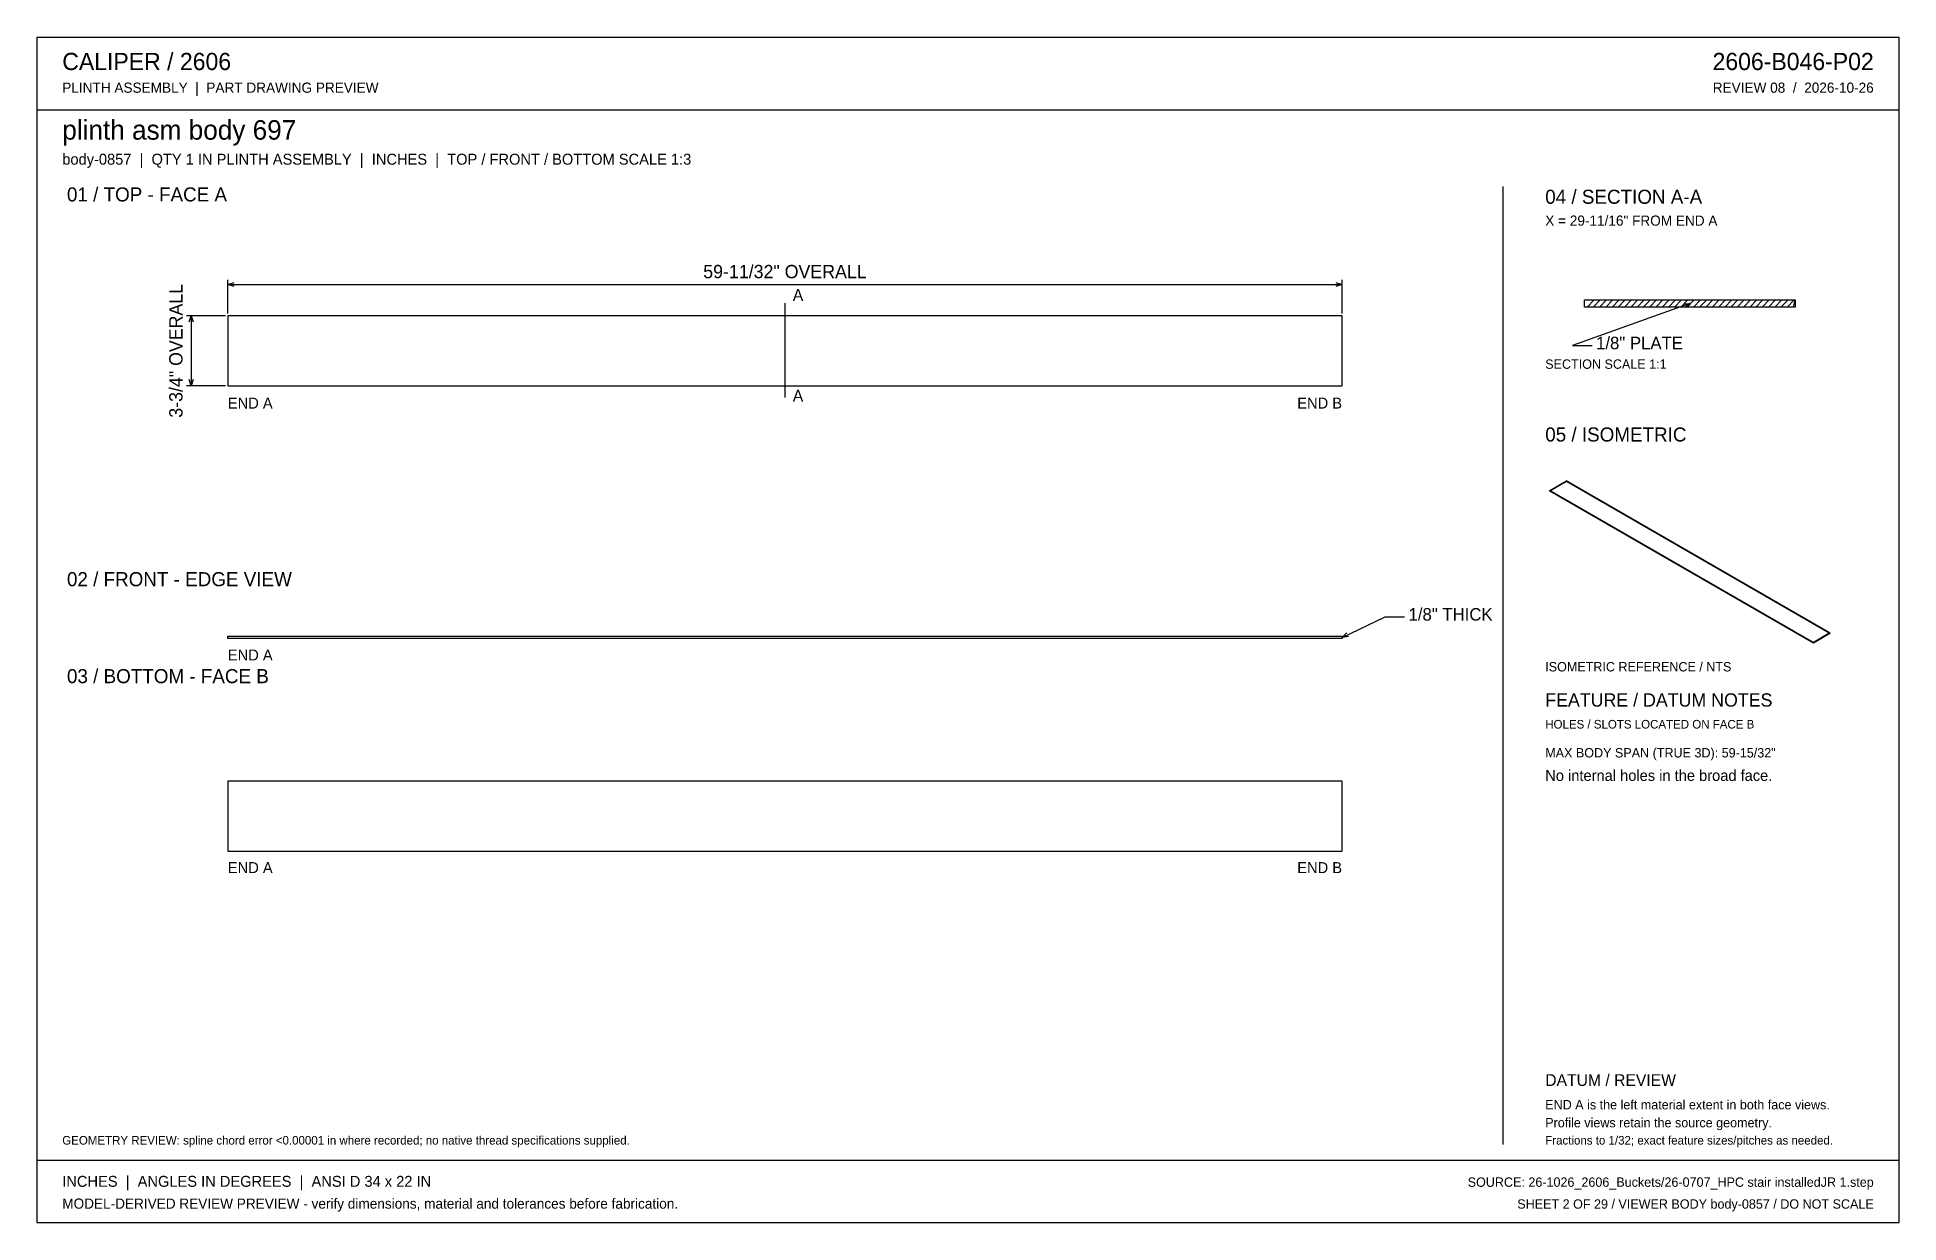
# Model space of a CAD drawing. Header units: inches. Extents: x 1.4 to 100.6, y 1.4 to 64.6.
import ezdxf
from ezdxf.enums import TextEntityAlignment as Align

# ---------------------------------------------------------------- set-up
doc = ezdxf.new("R2010")
doc.units = ezdxf.units.IN
doc.header["$MEASUREMENT"] = 0

msp = doc.modelspace()

# ---------------------------------------------------------------- linework, layer by layer
at = {"layer": 'ANNOTATION'}
for p, q in [((11.574, 49.869), (11.574, 51.661)), ((70.926, 49.869), (70.926, 51.661)), ((11.574, 51.411), (11.907, 51.515)), ((11.574, 51.411), (70.926, 51.411)), ((11.907, 51.307), (11.574, 51.411)), ((70.593, 51.515), (70.926, 51.411)), ((70.926, 51.411), (70.593, 51.307)), ((11.449, 49.744), (9.366, 49.744)), ((9.511, 49.411), (9.616, 49.744)), ((9.616, 49.744), (9.616, 46.006)), ((9.616, 49.744), (9.72, 49.411)), ((41.25, 50.411), (41.25, 45.381)), ((89.458, 50.396), (83.208, 48.167)), ((89.109, 50.382), (89.458, 50.396)), ((89.458, 50.396), (89.179, 50.186)), ((83.208, 48.167), (84.25, 48.167)), ((11.449, 46.006), (9.366, 46.006)), ((9.616, 46.006), (9.511, 46.339)), ((9.72, 46.339), (9.616, 46.006)), ((70.926, 32.604), (73.218, 33.708)), ((70.926, 32.604), (71.181, 32.843)), ((73.218, 33.708), (74.259, 33.708)), ((71.272, 32.655), (70.926, 32.604))]:
    msp.add_line(p, q, dxfattribs=at)
at = {"layer": 'OUTLINE'}
for p, q in [((1.417, 64.583), (100.583, 64.583)), ((1.417, 1.417), (1.417, 64.583)), ((100.583, 64.583), (100.583, 1.417)), ((1.417, 60.708), (100.583, 60.708)), ((79.5, 56.625), (79.5, 5.583)), ((83.85, 50.583), (95.066, 50.583)), ((83.85, 50.208), (83.85, 50.583)), ((83.975, 50.208), (84.35, 50.583)), ((84.309, 50.208), (84.684, 50.583)), ((84.642, 50.208), (85.017, 50.583)), ((84.975, 50.208), (85.35, 50.583)), ((85.309, 50.208), (85.684, 50.583)), ((85.642, 50.208), (86.017, 50.583)), ((85.975, 50.208), (86.35, 50.583)), ((86.309, 50.208), (86.684, 50.583)), ((86.642, 50.208), (87.017, 50.583)), ((86.975, 50.208), (87.35, 50.583)), ((87.309, 50.208), (87.684, 50.583)), ((87.642, 50.208), (88.017, 50.583)), ((87.975, 50.208), (88.35, 50.583)), ((88.309, 50.208), (88.684, 50.583)), ((88.642, 50.208), (89.017, 50.583)), ((88.975, 50.208), (89.35, 50.583)), ((89.309, 50.208), (89.684, 50.583)), ((89.642, 50.208), (90.017, 50.583)), ((89.975, 50.208), (90.35, 50.583)), ((90.309, 50.208), (90.684, 50.583)), ((90.642, 50.208), (91.017, 50.583)), ((90.975, 50.208), (91.35, 50.583)), ((91.309, 50.208), (91.684, 50.583)), ((91.642, 50.208), (92.017, 50.583)), ((91.975, 50.208), (92.35, 50.583)), ((92.309, 50.208), (92.684, 50.583)), ((92.642, 50.208), (93.017, 50.583)), ((92.975, 50.208), (93.35, 50.583)), ((93.309, 50.208), (93.684, 50.583)), ((93.642, 50.208), (94.017, 50.583)), ((93.975, 50.208), (94.35, 50.583)), ((94.309, 50.208), (94.684, 50.583)), ((94.642, 50.208), (95.017, 50.583)), ((94.975, 50.208), (95.066, 50.583)), ((95.066, 50.583), (95.066, 50.208)), ((70.926, 49.744), (11.574, 49.744)), ((11.574, 49.744), (11.574, 46.006)), ((70.926, 46.006), (70.926, 49.744)), ((95.066, 50.208), (83.85, 50.208)), ((11.574, 46.006), (70.926, 46.006)), ((82, 40.438), (82.884, 40.948)), ((82.884, 40.914), (82, 40.404)), ((96.917, 32.846), (82.884, 40.948)), ((82.884, 40.948), (82.884, 40.914)), ((96.917, 32.812), (82.884, 40.914)), ((96.033, 32.336), (82, 40.438)), ((82, 40.404), (82, 40.438)), ((96.033, 32.302), (82, 40.404)), ((96.917, 32.846), (96.033, 32.336)), ((96.917, 32.812), (96.033, 32.302)), ((96.917, 32.846), (96.917, 32.812)), ((11.574, 32.667), (70.926, 32.667)), ((11.574, 32.542), (11.574, 32.667)), ((70.926, 32.542), (11.574, 32.542)), ((70.926, 32.667), (70.926, 32.542)), ((96.033, 32.302), (96.033, 32.336)), ((70.926, 24.953), (11.574, 24.953)), ((11.574, 24.953), (11.574, 21.214)), ((70.926, 21.214), (70.926, 24.953)), ((11.574, 21.214), (70.926, 21.214)), ((1.417, 4.75), (100.583, 4.75)), ((100.583, 1.417), (1.417, 1.417))]:
    msp.add_line(p, q, dxfattribs=at)

# ---------------------------------------------------------------- texts
at = {"layer": 'ANNOTATION'}
for s, height, p in [('CALIPER / 2606', 0.91667, (2.75, 62.833)), ('PLINTH ASSEMBLY  |  PART DRAWING PREVIEW', 0.54167, (2.75, 61.625)), ('plinth asm body 697', 1.04167, (2.75, 59.125)), ('body-0857  |  QTY 1 IN PLINTH ASSEMBLY  |  INCHES  |  TOP / FRONT / BOTTOM SCALE 1:3', 0.58333, (2.75, 57.792)), ('01 / TOP - FACE A', 0.75, (3, 55.833)), ('04 / SECTION A-A', 0.75, (81.75, 55.708)), ('X = 29-11/16" FROM END A', 0.54167, (81.75, 54.542)), ('A', 0.625, (41.667, 50.536)), ('1/8" PLATE', 0.6667, (84.458, 47.958)), ('SECTION SCALE 1:1', 0.5, (81.75, 46.917)), ('A', 0.625, (41.667, 45.172)), ('END A', 0.5833, (11.574, 44.797)), ('05 / ISOMETRIC', 0.75, (81.75, 43.042)), ('02 / FRONT - EDGE VIEW', 0.75, (3, 35.333)), ('1/8" THICK', 0.6667, (74.468, 33.5)), ('END A', 0.5833, (11.574, 31.375)), ('03 / BOTTOM - FACE B', 0.75, (3, 30.167)), ('ISOMETRIC REFERENCE / NTS', 0.5, (81.75, 30.792)), ('FEATURE / DATUM NOTES', 0.70833, (81.75, 28.917)), ('HOLES / SLOTS LOCATED ON FACE B', 0.45833, (81.75, 27.75)), ('MAX BODY SPAN (TRUE 3D): 59-15/32"', 0.5, (81.75, 26.208)), ('No internal holes in the broad face.', 0.58333, (81.75, 24.958)), ('END A', 0.5833, (11.574, 20.047)), ('DATUM / REVIEW', 0.625, (81.75, 8.708)), ('END A is the left material extent in both face views.', 0.5, (81.75, 7.458)), ('Profile views retain the source geometry.', 0.5, (81.75, 6.5)), ('GEOMETRY REVIEW: spline chord error <0.00001 in where recorded; no native thread specifications supplied.', 0.458333, (2.75, 5.583)), ('Fractions to 1/32; exact feature sizes/pitches as needed.', 0.45833, (81.75, 5.583)), ('INCHES  |  ANGLES IN DEGREES  |  ANSI D 34 x 22 IN', 0.58333, (2.75, 3.333)), ('MODEL-DERIVED REVIEW PREVIEW - verify dimensions, material and tolerances before fabrication.', 0.54167, (2.75, 2.167))]:
    msp.add_text(s, height=height, dxfattribs=at).set_placement(p)
for s, height, p in [('2606-B046-P02', 0.91667, (99.25, 62.833)), ('REVIEW 08  /  2026-10-26', 0.54167, (99.25, 61.625)), ('END B', 0.5833, (70.926, 44.797)), ('END B', 0.5833, (70.926, 20.047)), ('SOURCE: 26-1026_2606_Buckets/26-0707_HPC stair installedJR 1.step', 0.5, (99.25, 3.333)), ('SHEET 2 OF 29 / VIEWER BODY body-0857 / DO NOT SCALE', 0.5, (99.25, 2.167))]:
    msp.add_text(s, height=height, dxfattribs=at).set_placement(p, align=Align.RIGHT)
msp.add_text('59-11/32" OVERALL', height=0.70833, dxfattribs=at).set_placement((41.25, 51.744), align=Align.CENTER)
msp.add_text('3-3/4" OVERALL', height=0.70833, rotation=90, dxfattribs=at).set_placement((9.157, 47.875), align=Align.CENTER)

doc.saveas('drawing.dxf')
